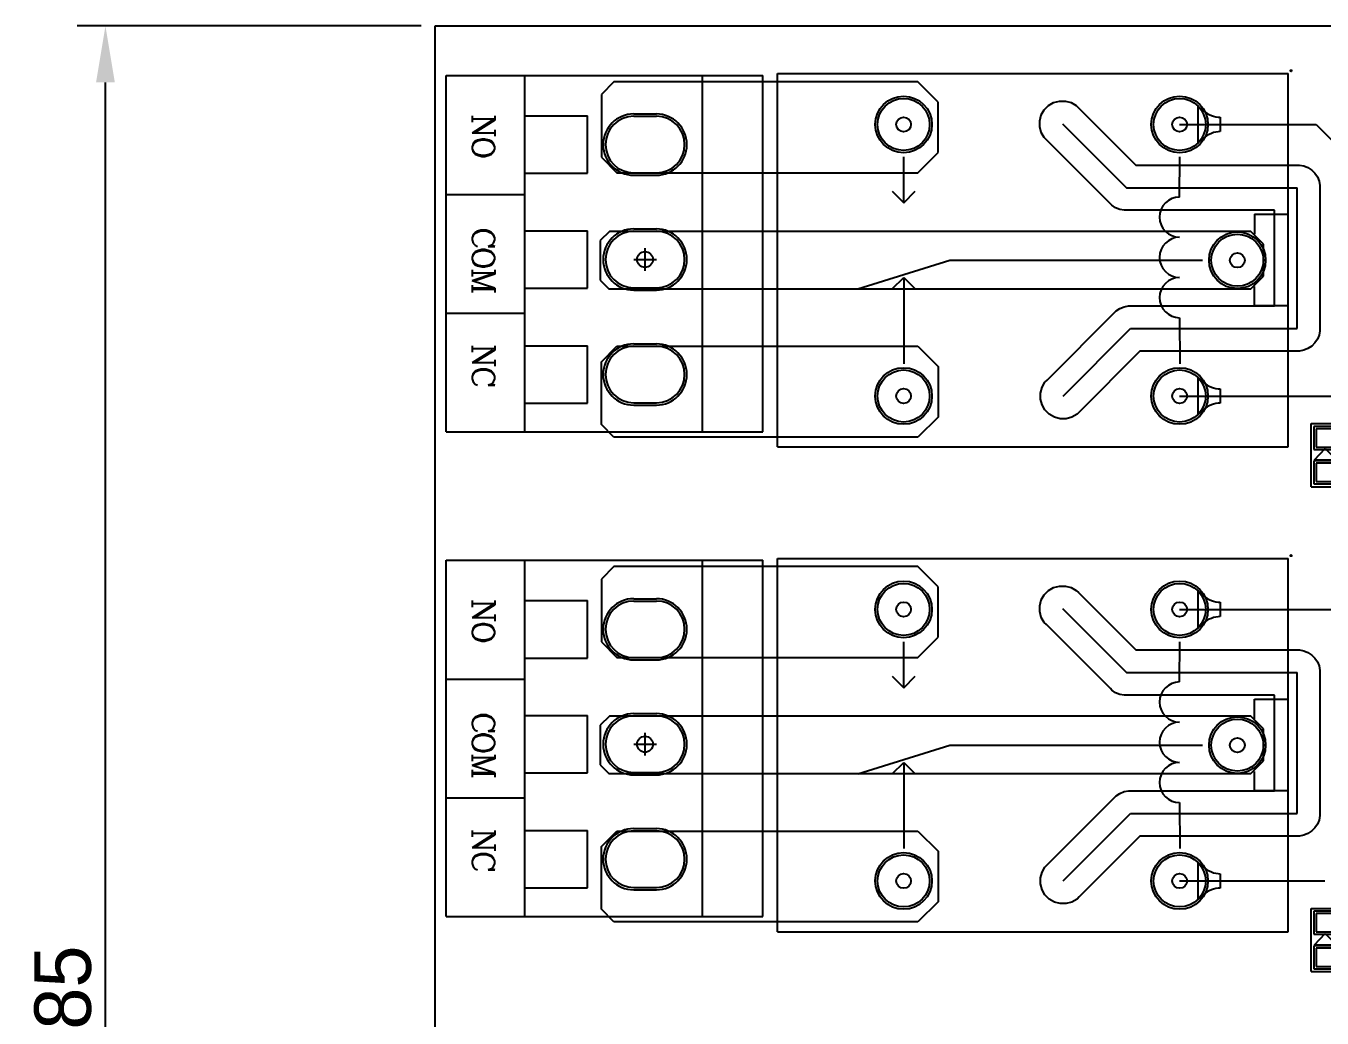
# Model space of a CAD drawing. Header units: millimetres. Extents: x 36 to 139, y 37 to 145.
# Drawn here: x 35.8 to 93, y 86.1 to 129.9 of the extents above; entities that cross this region are included whole.
import ezdxf

# ---------------------------------------------------------------- set-up
doc = ezdxf.new("R2010")
doc.units = ezdxf.units.MM
for name, color, linetype in [('BottomLayer', 5, 'Continuous'), ('BottomSolder', 6, 'Continuous'), ('KeepOutLayer', 6, 'Continuous'), ('Mechanical15', 56, 'Continuous'), ('Mechanical5', 56, 'Continuous'), ('Mechanical6', 56, 'Continuous'), ('MultiLayer', 9, 'Continuous'), ('TopLayer', 1, 'Continuous'), ('TopOverlay', 2, 'Continuous'), ('TopPaste', 8, 'Continuous'), ('TopSolder', 216, 'Continuous')]:
    doc.layers.add(name, color=color, linetype=linetype)
doc.dimstyles.new('ISO-25', dxfattribs={"dimtxt": 2.5, "dimasz": 2.5, "dimexe": 1.25, "dimexo": 0.625, "dimtad": 1, "dimtxsty": 'Standard', "dimcen": 2.5, "dimadec": 0, "dimazin": 0, "dimtfac": 1, "dimtmove": 0, "dimatfit": 3, "dimfxl": 1, "dimarcsym": 0})

# ---------------------------------------------------------------- blocks, each defined once
blk = doc.blocks.new('RELAY_TH_G5LE_14_XX_19')
at = {"layer": 'BottomLayer'}
for centre in [(-4.825, 6), (7.375, 6), (-7.375, 0), (-4.825, -6), (7.375, -6)]:
    blk.add_circle(centre, 1.15, dxfattribs=at)
at = {"layer": 'BottomSolder'}
for centre in [(-4.825, 6), (7.375, 6), (-7.375, 0), (-4.825, -6), (7.375, -6)]:
    blk.add_circle(centre, 1.252, dxfattribs=at)
at = {"layer": 'Mechanical5'}
for centre in [(-4.825, 6), (7.375, 6), (-7.375, 0), (-4.825, -6), (7.375, -6)]:
    blk.add_circle(centre, 0.325, dxfattribs=at)
at = {"layer": 'Mechanical6'}
blk.add_circle((-9.753, -8.377), 0.03, dxfattribs=at)
at = {"layer": 'MultiLayer'}
for centre in [(-4.825, 6), (7.375, 6), (-7.375, 0), (-4.825, -6), (7.375, -6)]:
    blk.add_circle(centre, 1.15, dxfattribs=at)
at = {"layer": 'TopLayer'}
for centre in [(-4.825, 6), (7.375, 6), (-7.375, 0), (-4.825, -6), (7.375, -6)]:
    blk.add_circle(centre, 1.15, dxfattribs=at)
at = {"layer": 'TopOverlay'}
for p, q in [((-9.625, 8.25), (-9.625, -8.25)), ((12.955, 8.25), (-9.625, 8.25)), ((12.945, 8.25), (12.945, -8.25)), ((-4.825, 2.54), (-4.826, 4.572)), ((7.367, 0.762), (7.366, 4.572)), ((-8.127, 2.007), (-9.625, 2.007)), ((-8.127, 2.032), (-8.127, 1.158)), ((9.399, 1.27), (5.335, 0)), ((7.367, 0.762), (6.859, 1.27)), ((7.875, 1.27), (7.367, 0.762)), ((5.335, 0), (-5.841, 0)), ((-8.127, -2.032), (-8.127, -1.158)), ((-8.127, -2.032), (-9.625, -2.032)), ((-4.825, -2.794), (-4.826, -4.572)), ((7.367, -2.54), (6.859, -3.048)), ((7.367, -2.54), (7.366, -4.572)), ((7.875, -3.048), (7.367, -2.54)), ((12.945, -8.25), (-9.626, -8.25))]:
    blk.add_line(p, q, dxfattribs=at)
for centre in [(-4.825, 1.651), (-4.825, -0.127), (-4.825, -1.905)]:
    blk.add_arc(centre, 0.889, 270, 90, dxfattribs=at)
at = {"layer": 'TopSolder'}
for centre in [(-4.825, 6), (7.375, 6), (-7.375, 0), (-4.825, -6), (7.375, -6)]:
    blk.add_circle(centre, 1.252, dxfattribs=at)
blk = doc.blocks.new('RELAY_TH_G5LE_14_XX_20')
at = {"layer": 'BottomLayer'}
for centre in [(-4.825, 6), (7.375, 6), (-7.375, 0), (-4.825, -6), (7.375, -6)]:
    blk.add_circle(centre, 1.15, dxfattribs=at)
at = {"layer": 'BottomSolder'}
for centre in [(-4.825, 6), (7.375, 6), (-7.375, 0), (-4.825, -6), (7.375, -6)]:
    blk.add_circle(centre, 1.252, dxfattribs=at)
at = {"layer": 'Mechanical5'}
for centre in [(-4.825, 6), (7.375, 6), (-7.375, 0), (-4.825, -6), (7.375, -6)]:
    blk.add_circle(centre, 0.325, dxfattribs=at)
at = {"layer": 'Mechanical6'}
blk.add_circle((-9.753, -8.377), 0.03, dxfattribs=at)
at = {"layer": 'MultiLayer'}
for centre in [(-4.825, 6), (7.375, 6), (-7.375, 0), (-4.825, -6), (7.375, -6)]:
    blk.add_circle(centre, 1.15, dxfattribs=at)
at = {"layer": 'TopLayer'}
for centre in [(-4.825, 6), (7.375, 6), (-7.375, 0), (-4.825, -6), (7.375, -6)]:
    blk.add_circle(centre, 1.15, dxfattribs=at)
at = {"layer": 'TopOverlay'}
for p, q in [((-9.625, 8.25), (-9.625, -8.25)), ((12.955, 8.25), (-9.625, 8.25)), ((12.945, 8.25), (12.945, -8.25)), ((-4.825, 2.54), (-4.826, 4.572)), ((7.367, 0.762), (7.366, 4.572)), ((-8.127, 2.007), (-9.625, 2.007)), ((-8.127, 2.032), (-8.127, 1.158)), ((9.399, 1.27), (5.335, 0)), ((7.367, 0.762), (6.859, 1.27)), ((7.875, 1.27), (7.367, 0.762)), ((5.335, 0), (-5.841, 0)), ((-8.127, -1.158), (-8.127, -2.032)), ((-8.127, -2.032), (-9.625, -2.032)), ((-4.825, -2.794), (-4.826, -4.572)), ((7.367, -2.54), (6.859, -3.048)), ((7.367, -2.54), (7.366, -4.572)), ((7.875, -3.048), (7.367, -2.54)), ((12.945, -8.25), (-9.626, -8.25))]:
    blk.add_line(p, q, dxfattribs=at)
for centre in [(-4.825, 1.651), (-4.825, -0.127), (-4.825, -1.905)]:
    blk.add_arc(centre, 0.889, 270, 90, dxfattribs=at)
at = {"layer": 'TopSolder'}
for centre in [(-4.825, 6), (7.375, 6), (-7.375, 0), (-4.825, -6), (7.375, -6)]:
    blk.add_circle(centre, 1.252, dxfattribs=at)
blk = doc.blocks.new('KF128_5_08_3P_24')
at = {"layer": 'BottomLayer'}
for p, q in [((-6.33, -0.5), (-6.33, 0.5)), ((-3.83, -0.5), (-3.83, 0.5)), ((-1.25, -0.5), (-1.25, 0.5)), ((1.25, -0.5), (1.25, 0.5)), ((3.83, -0.5), (3.83, 0.5)), ((6.33, -0.5), (6.33, 0.5))]:
    blk.add_line(p, q, dxfattribs=at)
for centre, start, end in [((-5.08, 0.5), 0, 180), ((0, 0.5), 0, 180), ((5.08, 0.5), 0, 180), ((-5.08, -0.5), 180, 0), ((0, -0.5), 180, 0), ((5.08, -0.5), 180, 0)]:
    blk.add_arc(centre, 1.25, start, end, dxfattribs=at)
at = {"layer": 'BottomSolder'}
for p, q in [((-6.432, -0.5), (-6.432, 0.5)), ((-3.728, -0.5), (-3.728, 0.5)), ((-1.352, -0.5), (-1.352, 0.5)), ((1.352, -0.5), (1.352, 0.5)), ((3.728, -0.5), (3.728, 0.5)), ((6.432, -0.5), (6.432, 0.5))]:
    blk.add_line(p, q, dxfattribs=at)
for centre, start, end in [((-5.08, 0.5), 0, 180), ((0, 0.5), 0, 180), ((5.08, 0.5), 0, 180), ((-5.08, -0.5), 180, 0), ((0, -0.5), 180, 0), ((5.08, -0.5), 180, 0)]:
    blk.add_arc(centre, 1.352, start, end, dxfattribs=at)
at = {"layer": 'Mechanical15'}
for p, q in [((0.5, 0), (-0.5, 0)), ((0, -0.5), (0, 0.5))]:
    blk.add_line(p, q, dxfattribs=at)
blk.add_circle((0, 0), 0.35, dxfattribs=at)
at = {"layer": 'MultiLayer'}
for p, q in [((-6.33, -0.5), (-6.33, 0.5)), ((-3.83, -0.5), (-3.83, 0.5)), ((-1.25, -0.5), (-1.25, 0.5)), ((1.25, -0.5), (1.25, 0.5)), ((3.83, -0.5), (3.83, 0.5)), ((6.33, -0.5), (6.33, 0.5))]:
    blk.add_line(p, q, dxfattribs=at)
for centre, start, end in [((-5.08, 0.5), 0, 180), ((0, 0.5), 0, 180), ((5.08, 0.5), 0, 180), ((-5.08, -0.5), 180, 0), ((0, -0.5), 180, 0), ((5.08, -0.5), 180, 0)]:
    blk.add_arc(centre, 1.25, start, end, dxfattribs=at)
at = {"layer": 'TopLayer'}
for p, q in [((-6.33, -0.5), (-6.33, 0.5)), ((-3.83, -0.5), (-3.83, 0.5)), ((-1.25, -0.5), (-1.25, 0.5)), ((1.25, -0.5), (1.25, 0.5)), ((3.83, -0.5), (3.83, 0.5)), ((6.33, -0.5), (6.33, 0.5))]:
    blk.add_line(p, q, dxfattribs=at)
for centre, start, end in [((-5.08, 0.5), 0, 180), ((0, 0.5), 0, 180), ((5.08, 0.5), 0, 180), ((-5.08, -0.5), 180, 0), ((0, -0.5), 180, 0), ((5.08, -0.5), 180, 0)]:
    blk.add_arc(centre, 1.25, start, end, dxfattribs=at)
at = {"layer": 'TopOverlay'}
for p, q in [((-8.128, -5.309), (-8.128, 5.207)), ((7.62, 5.207), (-8.128, 5.207)), ((7.62, -5.309), (7.62, 5.207)), ((7.62, 2.54), (-8.128, 2.54)), ((-6.35, -5.309), (-6.35, -2.54)), ((-3.81, -2.54), (-6.35, -2.54)), ((-3.81, -5.309), (-3.81, -2.54)), ((-1.27, -5.309), (-1.27, -2.54)), ((1.27, -2.54), (-1.27, -2.54)), ((1.27, -5.309), (1.27, -2.54)), ((6.35, -2.54), (3.81, -2.54)), ((3.81, -5.309), (3.81, -2.54)), ((6.35, -5.309), (6.35, -2.54)), ((7.62, -5.309), (-8.128, -5.309))]:
    blk.add_line(p, q, dxfattribs=at)
at = {"layer": 'TopSolder'}
for p, q in [((-6.432, -0.5), (-6.432, 0.5)), ((-3.728, -0.5), (-3.728, 0.5)), ((-1.352, -0.5), (-1.352, 0.5)), ((1.352, -0.5), (1.352, 0.5)), ((3.728, -0.5), (3.728, 0.5)), ((6.432, -0.5), (6.432, 0.5))]:
    blk.add_line(p, q, dxfattribs=at)
for centre, start, end in [((-5.08, 0.5), 0, 180), ((0, 0.5), 0, 180), ((5.08, 0.5), 0, 180), ((-5.08, -0.5), 180, 0), ((0, -0.5), 180, 0), ((5.08, -0.5), 180, 0)]:
    blk.add_arc(centre, 1.352, start, end, dxfattribs=at)
blk = doc.blocks.new('KF128_5_08_3P_25')
at = {"layer": 'BottomLayer'}
for p, q in [((-6.33, -0.5), (-6.33, 0.5)), ((-3.83, -0.5), (-3.83, 0.5)), ((-1.25, -0.5), (-1.25, 0.5)), ((1.25, -0.5), (1.25, 0.5)), ((3.83, -0.5), (3.83, 0.5)), ((6.33, -0.5), (6.33, 0.5))]:
    blk.add_line(p, q, dxfattribs=at)
for centre, start, end in [((-5.08, 0.5), 0, 180), ((0, 0.5), 0, 180), ((5.08, 0.5), 0, 180), ((-5.08, -0.5), 180, 0), ((0, -0.5), 180, 0), ((5.08, -0.5), 180, 0)]:
    blk.add_arc(centre, 1.25, start, end, dxfattribs=at)
at = {"layer": 'BottomSolder'}
for p, q in [((-6.432, -0.5), (-6.432, 0.5)), ((-3.728, -0.5), (-3.728, 0.5)), ((-1.352, -0.5), (-1.352, 0.5)), ((1.352, -0.5), (1.352, 0.5)), ((3.728, -0.5), (3.728, 0.5)), ((6.432, -0.5), (6.432, 0.5))]:
    blk.add_line(p, q, dxfattribs=at)
for centre, start, end in [((-5.08, 0.5), 0, 180), ((0, 0.5), 0, 180), ((5.08, 0.5), 0, 180), ((-5.08, -0.5), 180, 0), ((0, -0.5), 180, 0), ((5.08, -0.5), 180, 0)]:
    blk.add_arc(centre, 1.352, start, end, dxfattribs=at)
at = {"layer": 'Mechanical15'}
for p, q in [((0.5, 0), (-0.5, 0)), ((0, -0.5), (0, 0.5))]:
    blk.add_line(p, q, dxfattribs=at)
blk.add_circle((0, 0), 0.35, dxfattribs=at)
at = {"layer": 'MultiLayer'}
for p, q in [((-6.33, -0.5), (-6.33, 0.5)), ((-3.83, -0.5), (-3.83, 0.5)), ((-1.25, -0.5), (-1.25, 0.5)), ((1.25, -0.5), (1.25, 0.5)), ((3.83, -0.5), (3.83, 0.5)), ((6.33, -0.5), (6.33, 0.5))]:
    blk.add_line(p, q, dxfattribs=at)
for centre, start, end in [((-5.08, 0.5), 0, 180), ((0, 0.5), 0, 180), ((5.08, 0.5), 0, 180), ((-5.08, -0.5), 180, 0), ((0, -0.5), 180, 0), ((5.08, -0.5), 180, 0)]:
    blk.add_arc(centre, 1.25, start, end, dxfattribs=at)
at = {"layer": 'TopLayer'}
for p, q in [((-6.33, -0.5), (-6.33, 0.5)), ((-3.83, -0.5), (-3.83, 0.5)), ((-1.25, -0.5), (-1.25, 0.5)), ((1.25, -0.5), (1.25, 0.5)), ((3.83, -0.5), (3.83, 0.5)), ((6.33, -0.5), (6.33, 0.5))]:
    blk.add_line(p, q, dxfattribs=at)
for centre, start, end in [((-5.08, 0.5), 0, 180), ((0, 0.5), 0, 180), ((5.08, 0.5), 0, 180), ((-5.08, -0.5), 180, 0), ((0, -0.5), 180, 0), ((5.08, -0.5), 180, 0)]:
    blk.add_arc(centre, 1.25, start, end, dxfattribs=at)
at = {"layer": 'TopOverlay'}
for p, q in [((7.62, 5.207), (-8.128, 5.207)), ((-8.128, -5.309), (-8.128, 5.207)), ((7.62, -5.309), (7.62, 5.207)), ((7.62, 2.54), (-8.128, 2.54)), ((-3.81, -2.54), (-6.35, -2.54)), ((-6.35, -5.309), (-6.35, -2.54)), ((-3.81, -5.309), (-3.81, -2.54)), ((1.27, -2.54), (-1.27, -2.54)), ((-1.27, -5.309), (-1.27, -2.54)), ((1.27, -5.309), (1.27, -2.54)), ((3.81, -5.309), (3.81, -2.54)), ((6.35, -2.54), (3.81, -2.54)), ((6.35, -5.309), (6.35, -2.54)), ((7.62, -5.309), (-8.128, -5.309))]:
    blk.add_line(p, q, dxfattribs=at)
at = {"layer": 'TopSolder'}
for p, q in [((-6.432, -0.5), (-6.432, 0.5)), ((-3.728, -0.5), (-3.728, 0.5)), ((-1.352, -0.5), (-1.352, 0.5)), ((1.352, -0.5), (1.352, 0.5)), ((3.728, -0.5), (3.728, 0.5)), ((6.432, -0.5), (6.432, 0.5))]:
    blk.add_line(p, q, dxfattribs=at)
for centre, start, end in [((-5.08, 0.5), 0, 180), ((0, 0.5), 0, 180), ((5.08, 0.5), 0, 180), ((-5.08, -0.5), 180, 0), ((0, -0.5), 180, 0), ((5.08, -0.5), 180, 0)]:
    blk.add_arc(centre, 1.352, start, end, dxfattribs=at)
blk = doc.blocks.new('LED0603_68')
at = {"layer": 'TopLayer'}
for p, q in [((-0.3556, 0.4318), (-1.1684, 0.4318)), ((-1.1684, 0.4318), (-1.1684, -0.4318)), ((-0.3556, -0.4318), (-0.3556, 0.4318)), ((1.1684, 0.4318), (0.3556, 0.4318)), ((0.3556, 0.4318), (0.3556, -0.4318)), ((1.1684, -0.4318), (1.1684, 0.4318)), ((-1.1684, -0.4318), (-0.3556, -0.4318)), ((0.3556, -0.4318), (1.1684, -0.4318))]:
    blk.add_line(p, q, dxfattribs=at)
at = {"layer": 'TopOverlay'}
for p, q in [((-1.397, 0.6604), (1.397, 0.6604)), ((-1.397, 0.6604), (-1.397, -0.635)), ((1.397, 0.6604), (1.397, -0.635)), ((-0.21209, 0.51308), (-0.21209, -0.46482)), ((0.291465, 0.038735), (-0.21209, -0.46482)), ((-0.209804, 0.513334), (0.291465, 0.038735)), ((-1.397, -0.635), (1.397, -0.635))]:
    blk.add_line(p, q, dxfattribs=at)
at = {"layer": 'TopPaste'}
for p, q in [((-0.3556, 0.4318), (-1.1684, 0.4318)), ((-1.1684, 0.4318), (-1.1684, -0.4318)), ((-0.3556, -0.4318), (-0.3556, 0.4318)), ((1.1684, 0.4318), (0.3556, 0.4318)), ((0.3556, 0.4318), (0.3556, -0.4318)), ((1.1684, -0.4318), (1.1684, 0.4318)), ((-1.1684, -0.4318), (-0.3556, -0.4318)), ((0.3556, -0.4318), (1.1684, -0.4318))]:
    blk.add_line(p, q, dxfattribs=at)
at = {"layer": 'TopSolder'}
for p, q in [((-0.254, 0.5334), (-1.27, 0.5334)), ((-1.27, 0.5334), (-1.27, -0.5334)), ((-0.254, -0.5334), (-0.254, 0.5334)), ((1.27, 0.5334), (0.254, 0.5334)), ((0.254, 0.5334), (0.254, -0.5334)), ((1.27, -0.5334), (1.27, 0.5334)), ((-1.27, -0.5334), (-0.254, -0.5334)), ((0.254, -0.5334), (1.27, -0.5334))]:
    blk.add_line(p, q, dxfattribs=at)
blk = doc.blocks.new('LED0603_69')
at = {"layer": 'TopLayer'}
for p, q in [((-0.3556, 0.4318), (-1.1684, 0.4318)), ((-1.1684, 0.4318), (-1.1684, -0.4318)), ((-0.3556, -0.4318), (-0.3556, 0.4318)), ((1.1684, 0.4318), (0.3556, 0.4318)), ((0.3556, 0.4318), (0.3556, -0.4318)), ((1.1684, -0.4318), (1.1684, 0.4318)), ((-1.1684, -0.4318), (-0.3556, -0.4318)), ((0.3556, -0.4318), (1.1684, -0.4318))]:
    blk.add_line(p, q, dxfattribs=at)
at = {"layer": 'TopOverlay'}
for p, q in [((-1.397, 0.6604), (1.397, 0.6604)), ((-1.397, 0.6604), (-1.397, -0.635)), ((1.397, 0.6604), (1.397, -0.635)), ((-0.21209, 0.51308), (-0.21209, -0.46482)), ((0.291465, 0.038735), (-0.21209, -0.46482)), ((-0.209804, 0.513334), (0.291465, 0.038735)), ((-1.397, -0.635), (1.397, -0.635))]:
    blk.add_line(p, q, dxfattribs=at)
at = {"layer": 'TopPaste'}
for p, q in [((-0.3556, 0.4318), (-1.1684, 0.4318)), ((-1.1684, 0.4318), (-1.1684, -0.4318)), ((-0.3556, -0.4318), (-0.3556, 0.4318)), ((1.1684, 0.4318), (0.3556, 0.4318)), ((0.3556, 0.4318), (0.3556, -0.4318)), ((1.1684, -0.4318), (1.1684, 0.4318)), ((-1.1684, -0.4318), (-0.3556, -0.4318)), ((0.3556, -0.4318), (1.1684, -0.4318))]:
    blk.add_line(p, q, dxfattribs=at)
at = {"layer": 'TopSolder'}
for p, q in [((-0.254, 0.5334), (-1.27, 0.5334)), ((-1.27, 0.5334), (-1.27, -0.5334)), ((-0.254, -0.5334), (-0.254, 0.5334)), ((1.27, 0.5334), (0.254, 0.5334)), ((0.254, 0.5334), (0.254, -0.5334)), ((1.27, -0.5334), (1.27, 0.5334)), ((-1.27, -0.5334), (-0.254, -0.5334)), ((0.254, -0.5334), (1.27, -0.5334))]:
    blk.add_line(p, q, dxfattribs=at)
blk = doc.blocks.new('*D79')
at = {"color": 0, "lineweight": -2, "transparency": 16777216}
for p, q in [((53.223, 129.921), (38.019, 129.921)), ((39.269, 47.421), (39.269, 127.421)), ((53.223, 44.921), (38.019, 44.921))]:
    blk.add_line(p, q, dxfattribs=at)
at = {"color": 0, "transparency": 16777216}
for points in [[(38.853, 127.421), (39.686, 127.421), (39.269, 129.921)], [(38.853, 47.421), (39.686, 47.421), (39.269, 44.921)]]:
    blk.add_solid(points, dxfattribs=at)
at = {"layer": 'Defpoints', "color": 0, "transparency": 16777216}
for p in [(39.269, 129.921), (53.848, 129.921), (53.848, 44.921)]:
    blk.add_point(p, dxfattribs=at)
at = {"color": 0, "transparency": 16777216, "insert": (37.394, 87.421), "char_height": 2.5, "attachment_point": 5, "rotation": 90}
blk.add_mtext('85', dxfattribs=at)

msp = doc.modelspace()

# ---------------------------------------------------------------- linework, layer by layer
at = {"layer": 'BottomLayer'}
for p, q in [((61.747, 127.446), (61.189, 126.887)), ((75.184, 127.446), (61.747, 127.446)), ((76.073, 126.557), (75.184, 127.446)), ((61.189, 126.887), (61.189, 124.118)), ((76.073, 124.321), (76.073, 126.557)), ((75.184, 123.432), (76.073, 124.321)), ((61.189, 124.118), (61.874, 123.432)), ((61.874, 123.432), (75.184, 123.432)), ((61.544, 120.842), (61.138, 120.435)), ((61.138, 120.435), (61.138, 118.683)), ((89.891, 120.842), (61.544, 120.842)), ((90.449, 120.283), (89.891, 120.842)), ((90.449, 118.86), (90.449, 120.283)), ((61.138, 118.683), (61.519, 118.302)), ((89.891, 118.302), (90.449, 118.86)), ((61.519, 118.302), (89.891, 118.302)), ((61.189, 115.076), (61.874, 115.762)), ((61.874, 115.762), (75.184, 115.762)), ((75.184, 115.762), (76.073, 114.873)), ((61.189, 112.307), (61.189, 115.076)), ((76.073, 114.873), (76.073, 112.637)), ((61.747, 111.748), (61.189, 112.307)), ((76.073, 112.637), (75.184, 111.748)), ((75.184, 111.748), (61.747, 111.748)), ((61.747, 106.025), (61.189, 105.466)), ((75.184, 106.025), (61.747, 106.025)), ((76.073, 105.136), (75.184, 106.025)), ((61.189, 105.466), (61.189, 102.698)), ((76.073, 102.901), (76.073, 105.136)), ((61.189, 102.698), (61.874, 102.012)), ((75.184, 102.012), (76.073, 102.901)), ((61.874, 102.012), (75.184, 102.012)), ((61.544, 99.421), (61.138, 99.015)), ((89.891, 99.421), (61.544, 99.421)), ((90.449, 98.862), (89.891, 99.421)), ((61.138, 99.015), (61.138, 97.262)), ((90.449, 97.44), (90.449, 98.862)), ((89.891, 96.881), (90.449, 97.44)), ((61.138, 97.262), (61.519, 96.881)), ((61.519, 96.881), (89.891, 96.881)), ((61.189, 93.655), (61.874, 94.341)), ((61.874, 94.341), (75.184, 94.341)), ((75.184, 94.341), (76.073, 93.452)), ((61.189, 90.887), (61.189, 93.655)), ((76.073, 93.452), (76.073, 91.217)), ((76.073, 91.217), (75.184, 90.328)), ((61.747, 90.328), (61.189, 90.887)), ((75.184, 90.328), (61.747, 90.328))]:
    msp.add_line(p, q, dxfattribs=at)
at = {"layer": 'KeepOutLayer'}
for p, q in [((53.848, 44.921), (53.848, 129.921)), ((53.848, 129.921), (138.848, 129.921)), ((81.567, 125.599), (84.393, 122.772)), ((84.393, 122.772), (91.948, 122.772)), ((91.948, 116.549), (91.948, 122.772)), ((81.597, 113.564), (84.582, 116.549)), ((84.582, 116.549), (91.948, 116.549)), ((81.567, 104.169), (84.393, 101.342)), ((84.393, 101.342), (91.948, 101.342)), ((91.948, 95.119), (91.948, 101.342)), ((81.597, 92.134), (84.582, 95.119)), ((84.582, 95.119), (91.948, 95.119))]:
    msp.add_line(p, q, dxfattribs=at)
at = {"layer": 'MultiLayer'}
for p, q in [((80.634, 125.985), (80.766, 126.213)), ((80.766, 126.213), (80.952, 126.399)), ((80.952, 126.399), (81.18, 126.531)), ((81.18, 126.531), (81.435, 126.599)), ((81.435, 126.599), (81.698, 126.599)), ((81.698, 126.599), (81.953, 126.531)), ((81.953, 126.531), (82.181, 126.399)), ((82.181, 126.399), (82.274, 126.306)), ((82.274, 126.306), (82.274, 126.306)), ((82.274, 126.306), (84.807, 123.772)), ((80.566, 125.73), (80.634, 125.985)), ((80.566, 125.467), (80.566, 125.73)), ((80.634, 125.212), (80.566, 125.467)), ((80.766, 124.984), (80.634, 125.212)), ((80.859, 124.891), (80.766, 124.984)), ((83.686, 122.065), (80.859, 124.891)), ((84.807, 123.772), (91.948, 123.772)), ((91.948, 123.772), (92.047, 123.772)), ((92.047, 123.772), (92.24, 123.734)), ((92.24, 123.734), (92.422, 123.659)), ((92.422, 123.659), (92.586, 123.549)), ((92.586, 123.549), (92.725, 123.41)), ((92.725, 123.41), (92.835, 123.246)), ((92.835, 123.246), (92.91, 123.064)), ((92.91, 123.064), (92.948, 122.871)), ((92.948, 122.871), (92.948, 122.772)), ((92.948, 122.772), (92.948, 122.772)), ((92.948, 122.772), (92.948, 116.549)), ((83.755, 121.995), (83.686, 122.065)), ((83.686, 122.065), (83.686, 122.065)), ((83.919, 121.885), (83.755, 121.995)), ((84.101, 121.81), (83.919, 121.885)), ((84.294, 121.772), (84.101, 121.81)), ((84.393, 121.772), (84.294, 121.772)), ((90.948, 121.772), (84.393, 121.772)), ((90.948, 117.549), (90.948, 121.772)), ((84.108, 117.436), (84.29, 117.511)), ((84.29, 117.511), (84.483, 117.549)), ((84.483, 117.549), (84.582, 117.549)), ((84.582, 117.549), (84.582, 117.549)), ((84.582, 117.549), (90.948, 117.549)), ((80.89, 114.272), (83.875, 117.256)), ((83.875, 117.256), (83.944, 117.326)), ((83.944, 117.326), (84.108, 117.436)), ((92.948, 116.45), (92.91, 116.257)), ((92.948, 116.549), (92.948, 116.45)), ((92.586, 115.772), (92.422, 115.662)), ((92.725, 115.911), (92.586, 115.772)), ((92.835, 116.075), (92.725, 115.911)), ((92.91, 116.257), (92.835, 116.075)), ((84.996, 115.549), (82.305, 112.857)), ((91.948, 115.549), (84.996, 115.549)), ((92.047, 115.549), (91.948, 115.549)), ((91.948, 115.549), (91.948, 115.549)), ((92.24, 115.587), (92.047, 115.549)), ((92.422, 115.662), (92.24, 115.587)), ((80.665, 113.951), (80.797, 114.179)), ((80.797, 114.179), (80.89, 114.272)), ((80.89, 114.272), (80.89, 114.272)), ((80.597, 113.696), (80.665, 113.951)), ((80.597, 113.433), (80.597, 113.696)), ((80.665, 113.178), (80.597, 113.433)), ((80.797, 112.95), (80.665, 113.178)), ((80.983, 112.764), (80.797, 112.95)), ((81.211, 112.632), (80.983, 112.764)), ((81.466, 112.564), (81.211, 112.632)), ((81.729, 112.564), (81.466, 112.564)), ((81.984, 112.632), (81.729, 112.564)), ((82.212, 112.764), (81.984, 112.632)), ((82.305, 112.857), (82.212, 112.764)), ((80.766, 104.783), (80.952, 104.969)), ((80.952, 104.969), (81.18, 105.101)), ((81.18, 105.101), (81.435, 105.169)), ((81.435, 105.169), (81.698, 105.169)), ((81.698, 105.169), (81.953, 105.101)), ((81.953, 105.101), (82.181, 104.969)), ((82.181, 104.969), (82.274, 104.876)), ((82.274, 104.876), (82.274, 104.876)), ((82.274, 104.876), (84.807, 102.342)), ((80.566, 104.3), (80.634, 104.555)), ((80.566, 104.037), (80.566, 104.3)), ((80.634, 104.555), (80.766, 104.783)), ((80.634, 103.782), (80.566, 104.037)), ((80.766, 103.554), (80.634, 103.782)), ((80.859, 103.461), (80.766, 103.554)), ((83.686, 100.635), (80.859, 103.461)), ((84.807, 102.342), (91.948, 102.342)), ((91.948, 102.342), (92.047, 102.342)), ((92.047, 102.342), (92.24, 102.304)), ((92.24, 102.304), (92.422, 102.229)), ((92.422, 102.229), (92.586, 102.119)), ((92.586, 102.119), (92.725, 101.98)), ((92.725, 101.98), (92.835, 101.816)), ((92.835, 101.816), (92.91, 101.634)), ((92.91, 101.634), (92.948, 101.441)), ((92.948, 101.441), (92.948, 101.342)), ((92.948, 101.342), (92.948, 101.342)), ((92.948, 101.342), (92.948, 95.119)), ((83.755, 100.565), (83.686, 100.635)), ((83.686, 100.635), (83.686, 100.635)), ((83.919, 100.455), (83.755, 100.565)), ((84.101, 100.38), (83.919, 100.455)), ((84.294, 100.342), (84.101, 100.38)), ((84.393, 100.342), (84.294, 100.342)), ((90.948, 100.342), (84.393, 100.342)), ((90.948, 96.119), (90.948, 100.342)), ((80.89, 92.842), (83.875, 95.826)), ((83.875, 95.826), (83.944, 95.896)), ((83.944, 95.896), (84.108, 96.006)), ((84.108, 96.006), (84.29, 96.081)), ((84.29, 96.081), (84.483, 96.119)), ((84.483, 96.119), (84.582, 96.119)), ((84.582, 96.119), (84.582, 96.119)), ((84.582, 96.119), (90.948, 96.119)), ((92.948, 95.119), (92.948, 95.02)), ((92.835, 94.645), (92.725, 94.481)), ((92.91, 94.827), (92.835, 94.645)), ((92.948, 95.02), (92.91, 94.827)), ((84.996, 94.119), (82.305, 91.427)), ((91.948, 94.119), (84.996, 94.119)), ((92.047, 94.119), (91.948, 94.119)), ((91.948, 94.119), (91.948, 94.119)), ((92.24, 94.157), (92.047, 94.119)), ((92.422, 94.232), (92.24, 94.157)), ((92.586, 94.342), (92.422, 94.232)), ((92.725, 94.481), (92.586, 94.342)), ((80.797, 92.749), (80.89, 92.842)), ((80.89, 92.842), (80.89, 92.842)), ((80.597, 92.266), (80.665, 92.521)), ((80.597, 92.003), (80.597, 92.266)), ((80.665, 92.521), (80.797, 92.749)), ((80.665, 91.748), (80.597, 92.003)), ((80.797, 91.52), (80.665, 91.748)), ((80.983, 91.334), (80.797, 91.52)), ((81.211, 91.202), (80.983, 91.334)), ((81.466, 91.134), (81.211, 91.202)), ((81.729, 91.134), (81.466, 91.134)), ((81.984, 91.202), (81.729, 91.134)), ((82.212, 91.334), (81.984, 91.202)), ((82.305, 91.427), (82.212, 91.334))]:
    msp.add_line(p, q, dxfattribs=at)
at = {"layer": 'TopLayer'}
for p, q in [((61.747, 127.446), (61.189, 126.887)), ((75.184, 127.446), (61.747, 127.446)), ((76.073, 126.557), (75.184, 127.446)), ((61.189, 126.887), (61.189, 124.118)), ((76.073, 124.321), (76.073, 126.557)), ((87.57, 124.761), (87.57, 126.371)), ((87.57, 126.371), (87.666, 126.278)), ((87.666, 126.278), (87.762, 126.195)), ((87.762, 126.195), (87.858, 126.122)), ((87.858, 126.122), (87.955, 126.059)), ((87.955, 126.059), (88.052, 126.005)), ((86.749, 125.566), (92.786, 125.566)), ((88.052, 126.005), (88.15, 125.961)), ((88.15, 125.961), (88.248, 125.927)), ((88.248, 125.927), (88.346, 125.903)), ((88.346, 125.903), (88.445, 125.888)), ((88.445, 125.888), (88.544, 125.883)), ((88.544, 125.883), (88.544, 125.248)), ((92.786, 125.566), (94.37, 123.983)), ((87.762, 124.936), (87.666, 124.854)), ((87.858, 125.01), (87.762, 124.936)), ((87.955, 125.073), (87.858, 125.01)), ((88.052, 125.127), (87.955, 125.073)), ((88.15, 125.17), (88.052, 125.127)), ((88.248, 125.205), (88.15, 125.17)), ((88.346, 125.229), (88.248, 125.205)), ((88.445, 125.244), (88.346, 125.229)), ((88.544, 125.248), (88.445, 125.244)), ((75.184, 123.432), (76.073, 124.321)), ((87.666, 124.854), (87.57, 124.761)), ((61.189, 124.118), (61.874, 123.432)), ((61.874, 123.432), (75.184, 123.432)), ((61.544, 120.842), (61.138, 120.435)), ((61.138, 120.435), (61.138, 118.683)), ((89.891, 120.842), (61.544, 120.842)), ((90.449, 120.283), (89.891, 120.842)), ((90.449, 118.86), (90.449, 120.283)), ((61.138, 118.683), (61.519, 118.302)), ((89.891, 118.302), (90.449, 118.86)), ((61.519, 118.302), (89.891, 118.302)), ((61.189, 115.076), (61.874, 115.762)), ((61.874, 115.762), (75.184, 115.762)), ((75.184, 115.762), (76.073, 114.873)), ((61.189, 112.307), (61.189, 115.076)), ((76.073, 114.873), (76.073, 112.637)), ((87.57, 112.761), (87.57, 114.371)), ((87.57, 114.371), (87.666, 114.278)), ((87.666, 114.278), (87.762, 114.196)), ((87.762, 114.196), (87.858, 114.122)), ((87.858, 114.122), (87.955, 114.059)), ((87.955, 114.059), (88.052, 114.005)), ((86.749, 113.566), (93.444, 113.566)), ((88.052, 114.005), (88.15, 113.962)), ((88.15, 113.962), (88.248, 113.927)), ((88.248, 113.927), (88.346, 113.903)), ((88.346, 113.903), (88.445, 113.888)), ((88.445, 113.888), (88.544, 113.884)), ((88.544, 113.884), (88.544, 113.249)), ((87.762, 112.937), (87.666, 112.854)), ((87.858, 113.01), (87.762, 112.937)), ((87.955, 113.073), (87.858, 113.01)), ((88.052, 113.127), (87.955, 113.073)), ((88.15, 113.171), (88.052, 113.127)), ((88.248, 113.205), (88.15, 113.171)), ((88.346, 113.229), (88.248, 113.205)), ((88.445, 113.244), (88.346, 113.229)), ((88.544, 113.249), (88.445, 113.244)), ((61.747, 111.748), (61.189, 112.307)), ((76.073, 112.637), (75.184, 111.748)), ((87.666, 112.854), (87.57, 112.761)), ((75.184, 111.748), (61.747, 111.748)), ((61.747, 106.025), (61.189, 105.466)), ((75.184, 106.025), (61.747, 106.025)), ((76.073, 105.136), (75.184, 106.025)), ((61.189, 105.466), (61.189, 102.698)), ((76.073, 102.901), (76.073, 105.136)), ((87.57, 103.331), (87.57, 104.941)), ((87.57, 104.941), (87.666, 104.848)), ((87.666, 104.848), (87.762, 104.765)), ((87.762, 104.765), (87.858, 104.692)), ((87.858, 104.692), (87.955, 104.629)), ((87.955, 104.629), (88.052, 104.575)), ((88.052, 104.575), (88.15, 104.531)), ((88.15, 104.531), (88.248, 104.497)), ((88.248, 104.497), (88.346, 104.473)), ((88.346, 104.473), (88.445, 104.458)), ((88.445, 104.458), (88.544, 104.453)), ((88.544, 104.453), (88.544, 103.818)), ((86.749, 104.136), (93.515, 104.136)), ((88.052, 103.697), (87.955, 103.643)), ((88.15, 103.74), (88.052, 103.697)), ((88.248, 103.775), (88.15, 103.74)), ((88.346, 103.799), (88.248, 103.775)), ((88.445, 103.814), (88.346, 103.799)), ((88.544, 103.818), (88.445, 103.814)), ((87.666, 103.424), (87.57, 103.331)), ((87.762, 103.506), (87.666, 103.424)), ((87.858, 103.58), (87.762, 103.506)), ((87.955, 103.643), (87.858, 103.58)), ((61.189, 102.698), (61.874, 102.012)), ((75.184, 102.012), (76.073, 102.901)), ((61.874, 102.012), (75.184, 102.012)), ((61.544, 99.421), (61.138, 99.015)), ((89.891, 99.421), (61.544, 99.421)), ((90.449, 98.862), (89.891, 99.421)), ((61.138, 99.015), (61.138, 97.262)), ((90.449, 97.44), (90.449, 98.862)), ((89.891, 96.881), (90.449, 97.44)), ((61.138, 97.262), (61.519, 96.881)), ((61.519, 96.881), (89.891, 96.881)), ((61.189, 93.655), (61.874, 94.341)), ((61.874, 94.341), (75.184, 94.341)), ((75.184, 94.341), (76.073, 93.452)), ((61.189, 90.887), (61.189, 93.655)), ((76.073, 93.452), (76.073, 91.217)), ((87.57, 91.331), (87.57, 92.941)), ((87.57, 92.941), (87.666, 92.848)), ((87.666, 92.848), (87.762, 92.766)), ((87.762, 92.766), (87.858, 92.692)), ((87.858, 92.692), (87.955, 92.629)), ((87.955, 92.629), (88.052, 92.575)), ((88.052, 92.575), (88.15, 92.532)), ((88.15, 92.532), (88.248, 92.497)), ((88.248, 92.497), (88.346, 92.473)), ((88.346, 92.473), (88.445, 92.458)), ((88.445, 92.458), (88.544, 92.454)), ((88.544, 92.454), (88.544, 91.819)), ((86.749, 92.136), (93.168, 92.136)), ((88.052, 91.697), (87.955, 91.643)), ((88.15, 91.741), (88.052, 91.697)), ((88.248, 91.775), (88.15, 91.741)), ((88.346, 91.799), (88.248, 91.775)), ((88.445, 91.814), (88.346, 91.799)), ((88.544, 91.819), (88.445, 91.814)), ((76.073, 91.217), (75.184, 90.328)), ((87.666, 91.424), (87.57, 91.331)), ((87.762, 91.507), (87.666, 91.424)), ((87.858, 91.58), (87.762, 91.507)), ((87.955, 91.643), (87.858, 91.58)), ((61.747, 90.328), (61.189, 90.887)), ((75.184, 90.328), (61.747, 90.328))]:
    msp.add_line(p, q, dxfattribs=at)
at = {"layer": 'TopOverlay'}
for p, q in [((54.331, 127.725), (57.81, 127.725)), ((54.331, 111.977), (54.331, 127.725)), ((55.474, 125.947), (55.474, 125.661)), ((56.473, 125.804), (55.474, 125.804)), ((56.378, 125.757), (55.474, 125.185)), ((56.473, 125.757), (55.569, 125.185)), ((56.473, 125.947), (56.473, 125.757)), ((56.473, 125.185), (55.474, 125.185)), ((55.902, 124.919), (55.712, 124.871)), ((56.045, 124.919), (55.902, 124.919)), ((56.235, 124.871), (56.045, 124.919)), ((56.473, 125.328), (56.473, 125.042)), ((55.521, 124.728), (55.474, 124.585)), ((55.521, 124.681), (55.474, 124.585)), ((55.474, 124.585), (55.474, 124.49)), ((55.474, 124.49), (55.521, 124.347)), ((55.474, 124.49), (55.521, 124.395)), ((55.616, 124.823), (55.521, 124.728)), ((55.616, 124.776), (55.521, 124.681)), ((55.521, 124.395), (55.616, 124.3)), ((55.521, 124.347), (55.616, 124.252)), ((55.712, 124.871), (55.616, 124.823)), ((55.712, 124.823), (55.616, 124.776)), ((55.902, 124.871), (55.712, 124.823)), ((56.045, 124.871), (55.902, 124.871)), ((56.235, 124.823), (56.045, 124.871)), ((56.331, 124.823), (56.235, 124.871)), ((56.331, 124.776), (56.235, 124.823)), ((56.426, 124.728), (56.331, 124.823)), ((56.426, 124.681), (56.331, 124.776)), ((56.331, 124.3), (56.426, 124.395)), ((56.331, 124.252), (56.426, 124.347)), ((56.473, 124.585), (56.426, 124.728)), ((56.473, 124.585), (56.426, 124.681)), ((56.426, 124.347), (56.473, 124.49)), ((56.426, 124.395), (56.473, 124.49)), ((56.473, 124.49), (56.473, 124.585)), ((55.616, 124.3), (55.712, 124.252)), ((55.616, 124.252), (55.712, 124.205)), ((55.712, 124.252), (55.902, 124.205)), ((55.712, 124.205), (55.902, 124.157)), ((55.902, 124.205), (56.045, 124.205)), ((55.902, 124.157), (56.045, 124.157)), ((56.045, 124.205), (56.235, 124.252)), ((56.045, 124.157), (56.235, 124.205)), ((56.235, 124.252), (56.331, 124.3)), ((56.235, 124.205), (56.331, 124.252)), ((54.331, 122.476), (57.81, 122.476)), ((55.854, 120.892), (55.712, 120.845)), ((56.093, 120.892), (55.854, 120.892)), ((56.235, 120.845), (56.093, 120.892)), ((55.521, 120.702), (55.474, 120.559)), ((55.521, 120.654), (55.474, 120.559)), ((55.474, 120.559), (55.474, 120.464)), ((55.474, 120.464), (55.521, 120.321)), ((55.616, 120.797), (55.521, 120.702)), ((55.616, 120.75), (55.521, 120.654)), ((55.521, 120.321), (55.616, 120.226)), ((55.712, 120.845), (55.616, 120.797)), ((55.712, 120.797), (55.616, 120.75)), ((55.854, 120.845), (55.712, 120.797)), ((56.093, 120.845), (55.854, 120.845)), ((56.235, 120.797), (56.093, 120.845)), ((56.331, 120.797), (56.235, 120.845)), ((56.331, 120.75), (56.235, 120.797)), ((56.426, 120.702), (56.331, 120.797)), ((56.426, 120.654), (56.331, 120.75)), ((56.331, 120.226), (56.426, 120.321)), ((56.473, 120.559), (56.426, 120.702)), ((56.473, 120.559), (56.426, 120.654)), ((56.426, 120.321), (56.473, 120.464)), ((56.473, 120.464), (56.473, 120.559)), ((55.521, 119.845), (55.474, 119.702)), ((55.521, 119.797), (55.474, 119.702)), ((55.616, 119.94), (55.521, 119.845)), ((55.616, 119.893), (55.521, 119.797)), ((55.616, 120.226), (55.712, 120.178)), ((55.712, 119.988), (55.616, 119.94)), ((55.712, 119.94), (55.616, 119.893)), ((55.902, 120.035), (55.712, 119.988)), ((55.902, 119.988), (55.712, 119.94)), ((56.045, 120.035), (55.902, 120.035)), ((56.045, 119.988), (55.902, 119.988)), ((56.235, 119.988), (56.045, 120.035)), ((56.235, 119.94), (56.045, 119.988)), ((56.331, 120.226), (56.188, 120.178)), ((56.188, 120.178), (56.473, 120.178)), ((56.331, 119.94), (56.235, 119.988)), ((56.331, 119.893), (56.235, 119.94)), ((56.473, 120.178), (56.331, 120.226)), ((56.426, 119.845), (56.331, 119.94)), ((56.426, 119.797), (56.331, 119.893)), ((56.473, 119.702), (56.426, 119.845)), ((56.473, 119.702), (56.426, 119.797)), ((55.474, 119.702), (55.474, 119.607)), ((55.474, 119.607), (55.521, 119.464)), ((55.474, 119.607), (55.521, 119.512)), ((55.521, 119.512), (55.616, 119.417)), ((55.521, 119.464), (55.616, 119.369)), ((55.616, 119.417), (55.712, 119.369)), ((55.616, 119.369), (55.712, 119.321)), ((55.712, 119.369), (55.902, 119.321)), ((55.712, 119.321), (55.902, 119.274)), ((55.902, 119.321), (56.045, 119.321)), ((55.902, 119.274), (56.045, 119.274)), ((56.045, 119.321), (56.235, 119.369)), ((56.045, 119.274), (56.235, 119.321)), ((56.235, 119.369), (56.331, 119.417)), ((56.235, 119.321), (56.331, 119.369)), ((56.331, 119.417), (56.426, 119.512)), ((56.331, 119.369), (56.426, 119.464)), ((56.426, 119.464), (56.473, 119.607)), ((56.426, 119.512), (56.473, 119.607)), ((56.473, 119.607), (56.473, 119.702)), ((55.474, 119.136), (55.474, 118.85)), ((56.473, 118.993), (55.474, 118.993)), ((56.473, 118.993), (55.474, 118.66)), ((56.473, 118.326), (55.474, 118.66)), ((56.473, 118.945), (55.616, 118.66)), ((56.473, 119.136), (56.473, 118.945)), ((55.474, 118.469), (55.474, 118.136)), ((56.473, 118.326), (55.474, 118.326)), ((56.473, 118.279), (55.474, 118.279)), ((56.473, 118.326), (56.473, 118.136)), ((54.331, 117.226), (57.81, 117.226)), ((55.474, 115.787), (55.474, 115.501)), ((56.473, 115.787), (56.473, 115.597)), ((56.473, 115.644), (55.474, 115.644)), ((56.378, 115.597), (55.474, 115.025)), ((56.473, 115.597), (55.569, 115.025)), ((56.473, 115.168), (56.473, 114.882)), ((56.473, 115.025), (55.474, 115.025)), ((55.616, 114.663), (55.521, 114.568)), ((55.616, 114.616), (55.521, 114.521)), ((55.712, 114.711), (55.616, 114.663)), ((55.712, 114.663), (55.616, 114.616)), ((55.854, 114.759), (55.712, 114.711)), ((55.854, 114.711), (55.712, 114.663)), ((56.093, 114.759), (55.854, 114.759)), ((56.093, 114.711), (55.854, 114.711)), ((56.235, 114.711), (56.093, 114.759)), ((56.235, 114.663), (56.093, 114.711)), ((56.331, 114.663), (56.235, 114.711)), ((56.331, 114.616), (56.235, 114.663)), ((56.426, 114.568), (56.331, 114.663)), ((56.426, 114.521), (56.331, 114.616)), ((55.521, 114.568), (55.474, 114.425)), ((55.521, 114.521), (55.474, 114.425)), ((55.474, 114.425), (55.474, 114.33)), ((55.474, 114.33), (55.521, 114.187)), ((55.521, 114.187), (55.616, 114.092)), ((55.616, 114.092), (55.712, 114.045)), ((56.331, 114.092), (56.188, 114.045)), ((56.188, 114.045), (56.473, 114.045)), ((56.331, 114.092), (56.426, 114.187)), ((56.473, 114.045), (56.331, 114.092)), ((56.473, 114.425), (56.426, 114.568)), ((56.473, 114.425), (56.426, 114.521)), ((56.426, 114.187), (56.473, 114.33)), ((56.473, 114.33), (56.473, 114.425)), ((54.331, 111.977), (57.81, 111.977)), ((54.331, 90.556), (54.331, 106.304)), ((54.331, 106.304), (57.81, 106.304)), ((55.474, 104.526), (55.474, 104.241)), ((56.473, 104.384), (55.474, 104.384)), ((56.378, 104.336), (55.474, 103.765)), ((56.473, 104.336), (55.569, 103.765)), ((56.473, 104.526), (56.473, 104.336)), ((56.473, 103.765), (55.474, 103.765)), ((56.473, 103.907), (56.473, 103.622)), ((55.521, 103.308), (55.474, 103.165)), ((55.521, 103.26), (55.474, 103.165)), ((55.474, 103.165), (55.474, 103.069)), ((55.616, 103.403), (55.521, 103.308)), ((55.616, 103.355), (55.521, 103.26)), ((55.712, 103.45), (55.616, 103.403)), ((55.712, 103.403), (55.616, 103.355)), ((55.902, 103.498), (55.712, 103.45)), ((55.902, 103.45), (55.712, 103.403)), ((56.045, 103.498), (55.902, 103.498)), ((56.045, 103.45), (55.902, 103.45)), ((56.235, 103.45), (56.045, 103.498)), ((56.235, 103.403), (56.045, 103.45)), ((56.331, 103.403), (56.235, 103.45)), ((56.331, 103.355), (56.235, 103.403)), ((56.426, 103.308), (56.331, 103.403)), ((56.426, 103.26), (56.331, 103.355)), ((56.473, 103.165), (56.426, 103.308)), ((56.473, 103.165), (56.426, 103.26)), ((56.473, 103.069), (56.473, 103.165)), ((55.474, 103.069), (55.521, 102.927)), ((55.474, 103.069), (55.521, 102.974)), ((55.521, 102.974), (55.616, 102.879)), ((55.521, 102.927), (55.616, 102.831)), ((55.616, 102.879), (55.712, 102.831)), ((55.616, 102.831), (55.712, 102.784)), ((55.712, 102.831), (55.902, 102.784)), ((55.712, 102.784), (55.902, 102.736)), ((55.902, 102.784), (56.045, 102.784)), ((55.902, 102.736), (56.045, 102.736)), ((56.045, 102.784), (56.235, 102.831)), ((56.045, 102.736), (56.235, 102.784)), ((56.235, 102.831), (56.331, 102.879)), ((56.235, 102.784), (56.331, 102.831)), ((56.331, 102.879), (56.426, 102.974)), ((56.331, 102.831), (56.426, 102.927)), ((56.426, 102.927), (56.473, 103.069)), ((56.426, 102.974), (56.473, 103.069)), ((54.331, 101.055), (57.81, 101.055)), ((55.521, 99.281), (55.474, 99.138)), ((55.521, 99.234), (55.474, 99.138)), ((55.474, 99.138), (55.474, 99.043)), ((55.616, 99.377), (55.521, 99.281)), ((55.616, 99.329), (55.521, 99.234)), ((55.712, 99.424), (55.616, 99.377)), ((55.712, 99.377), (55.616, 99.329)), ((55.854, 99.472), (55.712, 99.424)), ((55.854, 99.424), (55.712, 99.377)), ((56.093, 99.472), (55.854, 99.472)), ((56.093, 99.424), (55.854, 99.424)), ((56.235, 99.424), (56.093, 99.472)), ((56.235, 99.377), (56.093, 99.424)), ((56.331, 99.377), (56.235, 99.424)), ((56.331, 99.329), (56.235, 99.377)), ((56.426, 99.281), (56.331, 99.377)), ((56.426, 99.234), (56.331, 99.329)), ((56.473, 99.138), (56.426, 99.281)), ((56.473, 99.138), (56.426, 99.234)), ((56.473, 99.043), (56.473, 99.138)), ((55.474, 99.043), (55.521, 98.9)), ((55.521, 98.9), (55.616, 98.805)), ((55.616, 98.805), (55.712, 98.758)), ((55.712, 98.567), (55.616, 98.52)), ((55.902, 98.615), (55.712, 98.567)), ((55.902, 98.567), (55.712, 98.52)), ((56.045, 98.615), (55.902, 98.615)), ((56.045, 98.567), (55.902, 98.567)), ((56.235, 98.567), (56.045, 98.615)), ((56.235, 98.52), (56.045, 98.567)), ((56.331, 98.805), (56.188, 98.758)), ((56.188, 98.758), (56.473, 98.758)), ((56.331, 98.52), (56.235, 98.567)), ((56.331, 98.805), (56.426, 98.9)), ((56.473, 98.758), (56.331, 98.805)), ((56.426, 98.9), (56.473, 99.043)), ((55.521, 98.424), (55.474, 98.282)), ((55.521, 98.377), (55.474, 98.282)), ((55.474, 98.282), (55.474, 98.186)), ((55.474, 98.186), (55.521, 98.043)), ((55.474, 98.186), (55.521, 98.091)), ((55.616, 98.52), (55.521, 98.424)), ((55.616, 98.472), (55.521, 98.377)), ((55.521, 98.091), (55.616, 97.996)), ((55.521, 98.043), (55.616, 97.948)), ((55.712, 98.52), (55.616, 98.472)), ((55.616, 97.996), (55.712, 97.948)), ((56.331, 98.472), (56.235, 98.52)), ((56.235, 97.948), (56.331, 97.996)), ((56.426, 98.424), (56.331, 98.52)), ((56.426, 98.377), (56.331, 98.472)), ((56.331, 97.996), (56.426, 98.091)), ((56.331, 97.948), (56.426, 98.043)), ((56.473, 98.282), (56.426, 98.424)), ((56.473, 98.282), (56.426, 98.377)), ((56.426, 98.043), (56.473, 98.186)), ((56.426, 98.091), (56.473, 98.186)), ((56.473, 98.186), (56.473, 98.282)), ((55.474, 97.715), (55.474, 97.429)), ((56.473, 97.572), (55.474, 97.572)), ((56.473, 97.572), (55.474, 97.239)), ((55.616, 97.948), (55.712, 97.901)), ((56.473, 97.525), (55.616, 97.239)), ((55.712, 97.948), (55.902, 97.901)), ((55.712, 97.901), (55.902, 97.853)), ((55.902, 97.901), (56.045, 97.901)), ((55.902, 97.853), (56.045, 97.853)), ((56.045, 97.901), (56.235, 97.948)), ((56.045, 97.853), (56.235, 97.901)), ((56.235, 97.901), (56.331, 97.948)), ((56.473, 97.715), (56.473, 97.525)), ((56.473, 96.906), (55.474, 97.239)), ((55.474, 97.048), (55.474, 96.715)), ((56.473, 96.906), (55.474, 96.906)), ((56.473, 96.858), (55.474, 96.858)), ((56.473, 96.906), (56.473, 96.715)), ((54.331, 95.806), (57.81, 95.806)), ((55.474, 94.366), (55.474, 94.081)), ((56.473, 94.224), (55.474, 94.224)), ((56.378, 94.176), (55.474, 93.605)), ((56.473, 94.176), (55.569, 93.605)), ((56.473, 94.366), (56.473, 94.176)), ((56.473, 93.605), (55.474, 93.605)), ((56.473, 93.747), (56.473, 93.462)), ((55.521, 93.148), (55.474, 93.005)), ((55.521, 93.1), (55.474, 93.005)), ((55.474, 93.005), (55.474, 92.909)), ((55.474, 92.909), (55.521, 92.767)), ((55.616, 93.243), (55.521, 93.148)), ((55.616, 93.195), (55.521, 93.1)), ((55.712, 93.29), (55.616, 93.243)), ((55.712, 93.243), (55.616, 93.195)), ((55.854, 93.338), (55.712, 93.29)), ((55.854, 93.29), (55.712, 93.243)), ((56.093, 93.338), (55.854, 93.338)), ((56.093, 93.29), (55.854, 93.29)), ((56.235, 93.29), (56.093, 93.338)), ((56.235, 93.243), (56.093, 93.29)), ((56.331, 93.243), (56.235, 93.29)), ((56.331, 93.195), (56.235, 93.243)), ((56.426, 93.148), (56.331, 93.243)), ((56.426, 93.1), (56.331, 93.195)), ((56.473, 93.005), (56.426, 93.148)), ((56.473, 93.005), (56.426, 93.1)), ((56.426, 92.767), (56.473, 92.909)), ((56.473, 92.909), (56.473, 93.005)), ((55.521, 92.767), (55.616, 92.671)), ((55.616, 92.671), (55.712, 92.624)), ((56.331, 92.671), (56.188, 92.624)), ((56.188, 92.624), (56.473, 92.624)), ((56.331, 92.671), (56.426, 92.767)), ((56.473, 92.624), (56.331, 92.671)), ((54.331, 90.556), (57.81, 90.556))]:
    msp.add_line(p, q, dxfattribs=at)

# ---------------------------------------------------------------- block references
for name, p, rotation in [('RELAY_TH_G5LE_14_XX_19', (81.924, 119.566), 180), ('KF128_5_08_3P_24', (63.119, 119.597), 270), ('LED0603_68', (93.218, 110.953), 90), ('KF128_5_08_3P_25', (63.119, 98.176), 270), ('RELAY_TH_G5LE_14_XX_20', (81.924, 98.136), 180), ('LED0603_69', (93.218, 89.523), 90)]:
    msp.add_blockref(name, p, dxfattribs=dict(rotation=rotation))

# ---------------------------------------------------------------- dimensions: what is measured, and where the dimension line sits
dim = msp.add_linear_dim(base=(39.269, 129.921), p1=(53.848, 44.921), p2=(53.848, 129.921), angle=90, dimstyle='ISO-25')
dim.commit()
dim.dimension.update_dxf_attribs({"geometry": '*D79', "text_midpoint": (37.394, 87.421)})

doc.saveas('drawing.dxf')
